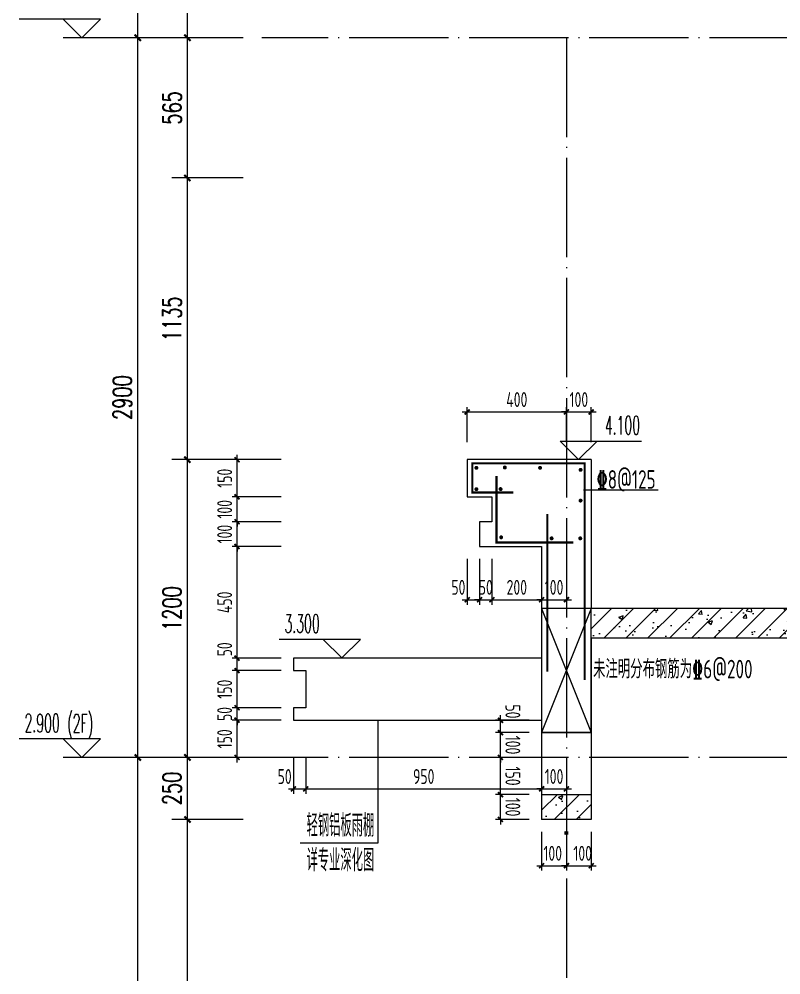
# Model space of a CAD drawing. Extents: x -1712635 to -854203, y -534641 to -21985.
# Drawn here: x -909142 to -906073, y -161867 to -158015 of the extents above; entities that cross this region are included whole.
import ezdxf

# ---------------------------------------------------------------- set-up
doc = ezdxf.new("R2010")
doc.units = 0
doc.header["$LTSCALE"] = 1000
doc.linetypes.add('DOTE', pattern=[2.42, 2, -0.2, 0.02, -0.2])
doc.layers.get('0').update_dxf_attribs({"linetype": 'CONTINUOUS'})
doc.layers.get('Defpoints').update_dxf_attribs({"linetype": 'CONTINUOUS'})
for name, color, linetype in [('DIM', 2, 'CONTINUOUS'), ('DIM_ELEV', 3, 'CONTINUOUS'), ('DIM_IDEN', 67, 'CONTINUOUS'), ('PUB_DIM', 3, 'CONTINUOUS'), ('PUB_TEXT', 2, 'CONTINUOUS'), ('REIN', 6, 'CONTINUOUS'), ('S-大样-砼线', 7, 'CONTINUOUS'), ('S-引出线', 40, 'CONTINUOUS'), ('TEXT', 2, 'CONTINUOUS'), ('WALL', 2, 'CONTINUOUS')]:
    doc.layers.add(name, color=color, linetype=linetype)
for name, color, linetype, lineweight in [('DOTE', 19, 'DOTE', 9), ('PUB_HATCH', 8, 'CONTINUOUS', 9), ('立面-普通轮廓', 7, 'CONTINUOUS', 18), ('细细', 250, 'CONTINUOUS', 0)]:
    doc.layers.add(name, color=color, linetype=linetype, lineweight=lineweight)
doc.styles.add('_TCH_DIM', font='SIMPLEX.shx', dxfattribs={"width": 0.7, "bigfont": 'GBCBIG.shx'})
doc.styles.add('_TCH_DIM_T3', font='SIMPLEX', dxfattribs={"width": 0.705882, "bigfont": 'GBCBIG'})
doc.styles.add('DIM_FONT_T3', font='SIMPLEX', dxfattribs={"width": 0.705882, "bigfont": 'GBCBIG'})
doc.styles.add('TSSD_DIMENSION', font='Tssdeng.shx', dxfattribs={"width": 0.7, "bigfont": 'tssdchn.shx'})
doc.styles.add('TSSD_REIN', font='tssdeng.shx', dxfattribs={"width": 0.7, "height": 300, "bigfont": 'tssdchn.shx'})
doc.dimstyles.new('_TCH_ARCH&&25', dxfattribs={"dimtxt": 74.375, "dimasz": 25, "dimexe": 62.5, "dimexo": 75, "dimgap": 25, "dimtad": 1, "dimdec": 0, "dimzin": 0, "dimdsep": 46, "dimtxsty": '_TCH_DIM_T3', "dimblk": 'ARCHTICK', "dimcen": 0.09, "dimclrt": 7, "dimazin": 0, "dimtfac": 1, "dimtdec": 0, "dimtix": 1, "dimtmove": 2, "dimatfit": 3, "dimldrblk": 'ARCHTICK', "dimfxl": 0, "dimtolj": 1, "dimtzin": 0, "dimarcsym": 0})
doc.dimstyles.new('TSSD_20_20', dxfattribs={"dimtxt": 60, "dimasz": 20, "dimexe": 20, "dimexo": 50, "dimgap": 20, "dimtad": 1, "dimdec": 0, "dimzin": 0, "dimdsep": 46, "dimtxsty": 'TSSD_DIMENSION', "dimblk": 'ARCHTICK', "dimblk1": 'ARCHTICK', "dimblk2": 'ARCHTICK', "dimcen": 0, "dimdle": 20, "dimclrt": 7, "dimadec": 0, "dimazin": 0, "dimtfac": 1, "dimtdec": 0, "dimtix": 1, "dimtmove": 2, "dimatfit": 3, "dimfxl": 0, "dimtolj": 1, "dimtzin": 0, "dimarcsym": 0})
pattern_1 = [(45, (-1569657.01, 4552.52), (-44.194174, 44.194174), []), (50, (-1569657.01, 4552.52), (179.315046, -15.688034), [18.75, -206.25]), (355, (-1569657.01, 4552.52), (-34.687833, 188.048033), [15, -165]), (100.4514, (-1569642.07, 4551.21), (144.627345, 172.359886), [15.935047, -175.28553]), (46.1842, (-1569657, 4602.52), (266.81026, -41.379754), [28.125, -309.375]), (96.6356, (-1569634.78, 4599.07), (233.66568, 243.52947), [23.90257, -262.92825]), (351.1842, (-1569657, 4602.52), (233.66549, 243.52965), [22.5, -247.5]), (21, (-1569632.01, 4590.02), (149.226763, -100.654723), [18.75, -206.25]), (326, (-1569632.01, 4590.02), (60.828833, 181.28751), [15, -165]), (71.4514, (-1569619.58, 4581.63), (210.055657, 80.632624), [15.935047, -175.28553]), (37.5, (-1569657.01, 4552.52), (3.039964, 83.2234635), [0, -163, 0, -167.5, 0, -165.625]), (7.5, (-1569657.01, 4552.52), (65.767384, 98.602928), [0, -95.5, 0, -159.25, 0, -63.125]), (327.5, (-1569712.76, 4552.52), (133.455609, -5.638718), [0, -62.5, 0, -195, 0, -258.75]), (317.5, (-1569737.76, 4552.52), (145.796542, 25.026246), [0, -81.25, 0, -129.5, 0, -183.75])]

# ---------------------------------------------------------------- blocks, each defined once
blk = doc.blocks.new('_ArchTick')
at = {"color": 0, "const_width": 0.35}
blk.add_lwpolyline([(-0.5, -0.5), (0.5, 0.5)], dxfattribs=at)
blk = doc.blocks.new('*D2814')
at = {"layer": 'Defpoints', "color": 0}
for p in [(-908463.7, -161240.5), (-908163.7, -161240.5), (-908163.7, -163890.5)]:
    blk.add_point(p, dxfattribs=at)
at = {"layer": 'PUB_DIM', "color": 0, "lineweight": -2}
for p, q in [((-908238.7, -161240.5), (-908526.2, -161240.5)), ((-908463.7, -163890.5), (-908463.7, -161240.5)), ((-908238.7, -163890.5), (-908526.2, -163890.5))]:
    blk.add_line(p, q, dxfattribs=at)
at = {"layer": 'PUB_DIM', "color": 0, "lineweight": -2, "xscale": 25, "yscale": 25, "zscale": 25}
for p, rotation in [((-908463.7, -161240.5), 90), ((-908463.7, -163890.5), 270)]:
    blk.add_blockref('_ArchTick', p, dxfattribs=dict(at, rotation=rotation))
at = {"layer": 'PUB_DIM', "color": 7, "insert": (-908525.9, -162565.5), "char_height": 74.38, "attachment_point": 5, "rotation": 90, "style": '_TCH_DIM_T3'}
blk.add_mtext('\\A1;2650', dxfattribs=at)
blk = doc.blocks.new('*D2816')
at = {"layer": 'Defpoints', "color": 0}
for p in [(-908663.7, -160990.5), (-908163.7, -160990.5), (-908163.7, -163890.5)]:
    blk.add_point(p, dxfattribs=at)
at = {"layer": 'PUB_DIM', "color": 0, "lineweight": -2}
for p, q in [((-908238.7, -160990.5), (-908726.2, -160990.5)), ((-908663.7, -163890.5), (-908663.7, -160990.5)), ((-908238.7, -163890.5), (-908726.2, -163890.5))]:
    blk.add_line(p, q, dxfattribs=at)
at = {"layer": 'PUB_DIM', "color": 0, "lineweight": -2, "xscale": 25, "yscale": 25, "zscale": 25}
for p, rotation in [((-908663.7, -160990.5), 90), ((-908663.7, -163890.5), 270)]:
    blk.add_blockref('_ArchTick', p, dxfattribs=dict(at, rotation=rotation))
at = {"layer": 'PUB_DIM', "color": 7, "insert": (-908725.9, -162440.5), "char_height": 74.38, "attachment_point": 5, "rotation": 90, "style": '_TCH_DIM_T3'}
blk.add_mtext('\\A1;2900', dxfattribs=at)
blk = doc.blocks.new('*D3404')
at = {"layer": 'Defpoints', "color": 0}
for p in [(-906936.7, -159598.4), (-907336.7, -159770.5), (-906936.7, -159770.5)]:
    blk.add_point(p, dxfattribs=at)
at = {"layer": 'DIM', "color": 0, "lineweight": -2}
for p, q in [((-907336.7, -159720.5), (-907336.7, -159578.4)), ((-906936.7, -159720.5), (-906936.7, -159578.4)), ((-907356.7, -159598.4), (-906916.7, -159598.4))]:
    blk.add_line(p, q, dxfattribs=at)
at = {"layer": 'DIM', "color": 0, "lineweight": -2, "xscale": 20, "yscale": 20, "zscale": 20, "rotation": 180}
blk.add_blockref('_ArchTick', (-907336.7, -159598.4), dxfattribs=at)
at = {"layer": 'DIM', "color": 0, "lineweight": -2, "xscale": 20, "yscale": 20, "zscale": 20}
blk.add_blockref('_ArchTick', (-906936.7, -159598.4), dxfattribs=at)
at = {"layer": 'DIM', "color": 7, "insert": (-907136.7, -159548.4), "char_height": 60, "attachment_point": 5, "style": 'TSSD_DIMENSION'}
blk.add_mtext('\\A1;400', dxfattribs=at)
blk = doc.blocks.new('*D3405')
at = {"layer": 'Defpoints', "color": 0}
for p in [(-906836.9, -159598.4), (-906936.7, -159770.5), (-906836.9, -159770.5)]:
    blk.add_point(p, dxfattribs=at)
at = {"layer": 'DIM', "color": 0, "lineweight": -2}
for p, q in [((-906936.7, -159720.5), (-906936.7, -159578.4)), ((-906836.9, -159720.5), (-906836.9, -159578.4)), ((-906936.7, -159598.4), (-906956.7, -159598.4)), ((-906936.7, -159598.4), (-906836.9, -159598.4)), ((-906836.9, -159598.4), (-906816.9, -159598.4))]:
    blk.add_line(p, q, dxfattribs=at)
at = {"layer": 'DIM', "color": 0, "lineweight": -2, "xscale": 20, "yscale": 20, "zscale": 20}
blk.add_blockref('_ArchTick', (-906936.7, -159598.4), dxfattribs=at)
at = {"layer": 'DIM', "color": 0, "lineweight": -2, "xscale": 20, "yscale": 20, "zscale": 20, "rotation": 180}
blk.add_blockref('_ArchTick', (-906836.9, -159598.4), dxfattribs=at)
at = {"layer": 'DIM', "color": 7, "insert": (-906886.8, -159548.4), "char_height": 60, "attachment_point": 5, "style": 'TSSD_DIMENSION'}
blk.add_mtext('\\A1;100', dxfattribs=at)
blk = doc.blocks.new('*D3406')
at = {"layer": 'Defpoints', "color": 0}
for p in [(-907036.7, -161240.5), (-906936.7, -161240.5), (-906936.7, -161426.7)]:
    blk.add_point(p, dxfattribs=at)
at = {"layer": 'DIM', "color": 0, "lineweight": -2}
for p, q in [((-907036.7, -161290.5), (-907036.7, -161446.7)), ((-906936.7, -161290.5), (-906936.7, -161446.7)), ((-907056.7, -161426.7), (-906916.7, -161426.7))]:
    blk.add_line(p, q, dxfattribs=at)
at = {"layer": 'DIM', "color": 0, "lineweight": -2, "xscale": 20, "yscale": 20, "zscale": 20}
for p, rotation in [((-907036.7, -161426.7), 180.0003565256102), ((-906936.7, -161426.7), 0.0003565256101799532)]:
    blk.add_blockref('_ArchTick', p, dxfattribs=dict(at, rotation=rotation))
at = {"layer": 'DIM', "color": 7, "insert": (-906992.1, -161376.7), "char_height": 60, "attachment_point": 5, "rotation": 0.0004, "style": 'TSSD_DIMENSION'}
blk.add_mtext('\\A1;100', dxfattribs=at)
blk = doc.blocks.new('*D3407')
at = {"layer": 'Defpoints', "color": 0}
for p in [(-906936.7, -161240.5), (-906836.7, -161240.5), (-906836.7, -161426.7)]:
    blk.add_point(p, dxfattribs=at)
at = {"layer": 'DIM', "color": 0, "lineweight": -2}
for p, q in [((-906936.7, -161290.5), (-906936.7, -161446.7)), ((-906836.7, -161290.5), (-906836.7, -161446.7)), ((-906936.7, -161426.7), (-906956.7, -161426.7)), ((-906936.7, -161426.7), (-906836.7, -161426.7)), ((-906836.7, -161426.7), (-906816.7, -161426.7))]:
    blk.add_line(p, q, dxfattribs=at)
at = {"layer": 'DIM', "color": 0, "lineweight": -2, "xscale": 20, "yscale": 20, "zscale": 20}
for p, rotation in [((-906936.7, -161426.7), 0.0003565255952064916), ((-906836.7, -161426.7), 180.0003565255953)]:
    blk.add_blockref('_ArchTick', p, dxfattribs=dict(at, rotation=rotation))
at = {"layer": 'DIM', "color": 7, "insert": (-906871.4, -161376.7), "char_height": 60, "attachment_point": 5, "rotation": 0.0004, "style": 'TSSD_DIMENSION'}
blk.add_mtext('\\A1;100', dxfattribs=at)
blk = doc.blocks.new('*D3408')
at = {"layer": 'Defpoints', "color": 0}
for p in [(-908036.7, -160940.7), (-907986.7, -160940.7), (-907986.7, -161117.4)]:
    blk.add_point(p, dxfattribs=at)
at = {"layer": 'DIM', "color": 0, "lineweight": -2}
for p, q in [((-908036.7, -160990.7), (-908036.7, -161137.4)), ((-907986.7, -160990.7), (-907986.7, -161137.4)), ((-908056.7, -161117.4), (-907966.7, -161117.4))]:
    blk.add_line(p, q, dxfattribs=at)
at = {"layer": 'DIM', "color": 0, "lineweight": -2, "xscale": 20, "yscale": 20, "zscale": 20}
for p, rotation in [((-908036.7, -161117.4), 180.0082805803449), ((-907986.7, -161117.4), 0.008280580344901943)]:
    blk.add_blockref('_ArchTick', p, dxfattribs=dict(at, rotation=rotation))
at = {"layer": 'DIM', "color": 7, "insert": (-908072.1, -161067.4), "char_height": 60, "attachment_point": 5, "rotation": 0.0083, "style": 'TSSD_DIMENSION'}
blk.add_mtext('\\A1;50', dxfattribs=at)
blk = doc.blocks.new('*D3409')
at = {"layer": 'Defpoints', "color": 0}
for p in [(-907986.7, -160940.7), (-907036.7, -160940.5), (-907036.7, -161117.2)]:
    blk.add_point(p, dxfattribs=at)
at = {"layer": 'DIM', "color": 0, "lineweight": -2}
for p, q in [((-907986.7, -160990.7), (-907986.7, -161137.4)), ((-907036.7, -160990.5), (-907036.7, -161137.2)), ((-908006.7, -161117.4), (-907016.7, -161117.2))]:
    blk.add_line(p, q, dxfattribs=at)
at = {"layer": 'DIM', "color": 0, "lineweight": -2, "xscale": 20, "yscale": 20, "zscale": 20}
for p, rotation in [((-907986.7, -161117.4), 180.008280580344), ((-907036.7, -161117.2), 0.008280580343985943)]:
    blk.add_blockref('_ArchTick', p, dxfattribs=dict(at, rotation=rotation))
at = {"layer": 'DIM', "color": 7, "insert": (-907511.7, -161067.3), "char_height": 60, "attachment_point": 5, "rotation": 0.0083, "style": 'TSSD_DIMENSION'}
blk.add_mtext('\\A1;950', dxfattribs=at)
blk = doc.blocks.new('*D3410')
at = {"layer": 'Defpoints', "color": 0}
for p in [(-907036.7, -160940.5), (-906936.7, -160940.5), (-906936.6, -161117.2)]:
    blk.add_point(p, dxfattribs=at)
at = {"layer": 'DIM', "color": 0, "lineweight": -2}
for p, q in [((-907036.7, -160990.5), (-907036.7, -161137.2)), ((-906936.7, -160990.5), (-906936.6, -161137.2)), ((-907036.7, -161117.2), (-907056.7, -161117.2)), ((-907036.7, -161117.2), (-906936.6, -161117.2)), ((-906936.6, -161117.2), (-906916.6, -161117.2))]:
    blk.add_line(p, q, dxfattribs=at)
at = {"layer": 'DIM', "color": 0, "lineweight": -2, "xscale": 20, "yscale": 20, "zscale": 20}
for p, rotation in [((-907036.7, -161117.2), 0.008280580347808097), ((-906936.6, -161117.2), 180.0082805803478)]:
    blk.add_blockref('_ArchTick', p, dxfattribs=dict(at, rotation=rotation))
at = {"layer": 'DIM', "color": 7, "insert": (-906986.7, -161067.2), "char_height": 60, "attachment_point": 5, "rotation": 0.0083, "style": 'TSSD_DIMENSION'}
blk.add_mtext('\\A1;100', dxfattribs=at)
blk = doc.blocks.new('*D3411')
at = {"layer": 'Defpoints', "color": 0}
for p in [(-907202.6, -161140.4), (-907036.7, -161140.4), (-907036.7, -161240.5)]:
    blk.add_point(p, dxfattribs=at)
at = {"layer": 'DIM', "color": 0, "lineweight": -2}
for p, q in [((-907202.6, -161140.4), (-907202.6, -161120.4)), ((-907086.7, -161140.4), (-907222.6, -161140.4)), ((-907202.6, -161240.5), (-907202.6, -161140.4)), ((-907086.7, -161240.5), (-907222.6, -161240.5)), ((-907202.6, -161240.5), (-907202.6, -161260.5))]:
    blk.add_line(p, q, dxfattribs=at)
at = {"layer": 'DIM', "color": 0, "lineweight": -2, "xscale": 20, "yscale": 20, "zscale": 20}
for p, rotation in [((-907202.6, -161140.4), 270.0004298410356), ((-907202.6, -161240.5), 90.00042984103558)]:
    blk.add_blockref('_ArchTick', p, dxfattribs=dict(at, rotation=rotation))
at = {"layer": 'DIM', "color": 7, "insert": (-907152.6, -161190.5), "char_height": 60, "attachment_point": 5, "rotation": 270.0004, "style": 'TSSD_DIMENSION'}
blk.add_mtext('\\A1;100', dxfattribs=at)
blk = doc.blocks.new('*D3412')
at = {"layer": 'Defpoints', "color": 0}
for p in [(-907202.6, -160990.5), (-907036.7, -160990.5), (-907036.7, -161140.4)]:
    blk.add_point(p, dxfattribs=at)
at = {"layer": 'DIM', "color": 0, "lineweight": -2}
for p, q in [((-907202.6, -161160.4), (-907202.6, -160970.5)), ((-907086.7, -160990.5), (-907222.6, -160990.5)), ((-907086.7, -161140.4), (-907222.6, -161140.4))]:
    blk.add_line(p, q, dxfattribs=at)
at = {"layer": 'DIM', "color": 0, "lineweight": -2, "xscale": 20, "yscale": 20, "zscale": 20}
for p, rotation in [((-907202.6, -160990.5), 90.00050334903649), ((-907202.6, -161140.4), 270.0005033490365)]:
    blk.add_blockref('_ArchTick', p, dxfattribs=dict(at, rotation=rotation))
at = {"layer": 'DIM', "color": 7, "insert": (-907152.6, -161065.5), "char_height": 60, "attachment_point": 5, "rotation": 270.0005, "style": 'TSSD_DIMENSION'}
blk.add_mtext('\\A1;150', dxfattribs=at)
blk = doc.blocks.new('*D3413')
at = {"layer": 'Defpoints', "color": 0}
for p in [(-907202.6, -160890.4), (-907036.7, -160890.4), (-907036.7, -160990.5)]:
    blk.add_point(p, dxfattribs=at)
at = {"layer": 'DIM', "color": 0, "lineweight": -2}
for p, q in [((-907086.7, -160890.4), (-907222.6, -160890.4)), ((-907202.6, -160890.4), (-907202.6, -160870.4)), ((-907202.6, -160990.5), (-907202.6, -160890.4)), ((-907086.7, -160990.5), (-907222.6, -160990.5)), ((-907202.6, -160990.5), (-907202.6, -161010.5))]:
    blk.add_line(p, q, dxfattribs=at)
at = {"layer": 'DIM', "color": 0, "lineweight": -2, "xscale": 20, "yscale": 20, "zscale": 20}
for p, rotation in [((-907202.6, -160890.4), 270.0005033489296), ((-907202.6, -160990.5), 90.00050334892961)]:
    blk.add_blockref('_ArchTick', p, dxfattribs=dict(at, rotation=rotation))
at = {"layer": 'DIM', "color": 7, "insert": (-907152.6, -160940.5), "char_height": 60, "attachment_point": 5, "rotation": 270.0005, "style": 'TSSD_DIMENSION'}
blk.add_mtext('\\A1;100', dxfattribs=at)
blk = doc.blocks.new('*D3414')
at = {"layer": 'Defpoints', "color": 0}
for p in [(-907202.6, -160840.6), (-907036.7, -160840.6), (-907036.7, -160890.4)]:
    blk.add_point(p, dxfattribs=at)
at = {"layer": 'DIM', "color": 0, "lineweight": -2}
for p, q in [((-907202.6, -160910.4), (-907202.6, -160820.6)), ((-907086.7, -160840.6), (-907222.6, -160840.6)), ((-907086.7, -160890.4), (-907222.6, -160890.4))]:
    blk.add_line(p, q, dxfattribs=at)
at = {"layer": 'DIM', "color": 0, "lineweight": -2, "xscale": 20, "yscale": 20, "zscale": 20}
for p, rotation in [((-907202.6, -160840.6), 90.00050334908576), ((-907202.6, -160890.4), 270.0005033490858)]:
    blk.add_blockref('_ArchTick', p, dxfattribs=dict(at, rotation=rotation))
at = {"layer": 'DIM', "color": 7, "insert": (-907152.6, -160805.2), "char_height": 60, "attachment_point": 5, "rotation": 270.0005, "style": 'TSSD_DIMENSION'}
blk.add_mtext('\\A1;50', dxfattribs=at)
blk = doc.blocks.new('*D3415')
at = {"layer": 'Defpoints', "color": 0}
for p in [(-907336.7, -160140.5), (-907286.7, -160140.5), (-907286.7, -160355)]:
    blk.add_point(p, dxfattribs=at)
at = {"layer": 'DIM', "color": 0, "lineweight": -2}
for p, q in [((-907336.7, -160190.5), (-907336.7, -160375)), ((-907286.7, -160190.5), (-907286.7, -160375)), ((-907356.7, -160355), (-907266.7, -160355))]:
    blk.add_line(p, q, dxfattribs=at)
at = {"layer": 'DIM', "color": 0, "lineweight": -2, "xscale": 20, "yscale": 20, "zscale": 20, "rotation": 180}
blk.add_blockref('_ArchTick', (-907336.7, -160355), dxfattribs=at)
at = {"layer": 'DIM', "color": 0, "lineweight": -2, "xscale": 20, "yscale": 20, "zscale": 20}
blk.add_blockref('_ArchTick', (-907286.7, -160355), dxfattribs=at)
at = {"layer": 'DIM', "color": 7, "insert": (-907372.2, -160305), "char_height": 60, "attachment_point": 5, "style": 'TSSD_DIMENSION'}
blk.add_mtext('\\A1;50', dxfattribs=at)
blk = doc.blocks.new('*D3416')
at = {"layer": 'Defpoints', "color": 0}
for p in [(-907286.7, -160140.5), (-907236.7, -160140.5), (-907236.7, -160355)]:
    blk.add_point(p, dxfattribs=at)
at = {"layer": 'DIM', "color": 0, "lineweight": -2}
for p, q in [((-907286.7, -160190.5), (-907286.7, -160375)), ((-907236.7, -160190.5), (-907236.7, -160375)), ((-907286.7, -160355), (-907306.7, -160355)), ((-907286.7, -160355), (-907236.7, -160355)), ((-907236.7, -160355), (-907216.7, -160355))]:
    blk.add_line(p, q, dxfattribs=at)
at = {"layer": 'DIM', "color": 0, "lineweight": -2, "xscale": 20, "yscale": 20, "zscale": 20}
blk.add_blockref('_ArchTick', (-907286.7, -160355), dxfattribs=at)
at = {"layer": 'DIM', "color": 0, "lineweight": -2, "xscale": 20, "yscale": 20, "zscale": 20, "rotation": 180}
blk.add_blockref('_ArchTick', (-907236.7, -160355), dxfattribs=at)
at = {"layer": 'DIM', "color": 7, "insert": (-907261.7, -160305), "char_height": 60, "attachment_point": 5, "style": 'TSSD_DIMENSION'}
blk.add_mtext('\\A1;50', dxfattribs=at)
blk = doc.blocks.new('*D3417')
at = {"layer": 'Defpoints', "color": 0}
for p in [(-907236.7, -160140.5), (-907036.7, -160140.5), (-907036.7, -160355)]:
    blk.add_point(p, dxfattribs=at)
at = {"layer": 'DIM', "color": 0, "lineweight": -2}
for p, q in [((-907236.7, -160190.5), (-907236.7, -160375)), ((-907036.7, -160190.5), (-907036.7, -160375)), ((-907256.7, -160355), (-907016.7, -160355))]:
    blk.add_line(p, q, dxfattribs=at)
at = {"layer": 'DIM', "color": 0, "lineweight": -2, "xscale": 20, "yscale": 20, "zscale": 20, "rotation": 180}
blk.add_blockref('_ArchTick', (-907236.7, -160355), dxfattribs=at)
at = {"layer": 'DIM', "color": 0, "lineweight": -2, "xscale": 20, "yscale": 20, "zscale": 20}
blk.add_blockref('_ArchTick', (-907036.7, -160355), dxfattribs=at)
at = {"layer": 'DIM', "color": 7, "insert": (-907136.7, -160305), "char_height": 60, "attachment_point": 5, "style": 'TSSD_DIMENSION'}
blk.add_mtext('\\A1;200', dxfattribs=at)
blk = doc.blocks.new('*D3418')
at = {"layer": 'Defpoints', "color": 0}
for p in [(-907036.7, -160140.5), (-906936.7, -160140.5), (-906936.7, -160355)]:
    blk.add_point(p, dxfattribs=at)
at = {"layer": 'DIM', "color": 0, "lineweight": -2}
for p, q in [((-907036.7, -160190.5), (-907036.7, -160375)), ((-906936.7, -160190.5), (-906936.7, -160375)), ((-907036.7, -160355), (-907056.7, -160355)), ((-907036.7, -160355), (-906936.7, -160355)), ((-906936.7, -160355), (-906916.7, -160355))]:
    blk.add_line(p, q, dxfattribs=at)
at = {"layer": 'DIM', "color": 0, "lineweight": -2, "xscale": 20, "yscale": 20, "zscale": 20}
blk.add_blockref('_ArchTick', (-907036.7, -160355), dxfattribs=at)
at = {"layer": 'DIM', "color": 0, "lineweight": -2, "xscale": 20, "yscale": 20, "zscale": 20, "rotation": 180}
blk.add_blockref('_ArchTick', (-906936.7, -160355), dxfattribs=at)
at = {"layer": 'DIM', "color": 7, "insert": (-906986.7, -160305), "char_height": 60, "attachment_point": 5, "style": 'TSSD_DIMENSION'}
blk.add_mtext('\\A1;100', dxfattribs=at)
blk = doc.blocks.new('*D3419')
at = {"layer": 'Defpoints', "color": 0}
for p in [(-908263.7, -160840.5), (-908036.7, -160840.5), (-908036.7, -160990.5)]:
    blk.add_point(p, dxfattribs=at)
at = {"layer": 'DIM', "color": 0, "lineweight": -2}
for p, q in [((-908263.7, -161010.5), (-908263.7, -160820.5)), ((-908086.7, -160840.5), (-908283.7, -160840.5)), ((-908086.7, -160990.5), (-908283.7, -160990.5))]:
    blk.add_line(p, q, dxfattribs=at)
at = {"layer": 'DIM', "color": 0, "lineweight": -2, "xscale": 20, "yscale": 20, "zscale": 20}
for p, rotation in [((-908263.7, -160840.5), 90), ((-908263.7, -160990.5), 270)]:
    blk.add_blockref('_ArchTick', p, dxfattribs=dict(at, rotation=rotation))
at = {"layer": 'DIM', "color": 7, "insert": (-908313.7, -160915.5), "char_height": 60, "attachment_point": 5, "rotation": 90, "style": 'TSSD_DIMENSION'}
blk.add_mtext('\\A1;150', dxfattribs=at)
blk = doc.blocks.new('*D3420')
at = {"layer": 'Defpoints', "color": 0}
for p in [(-908263.7, -160790.5), (-908036.7, -160790.5), (-908036.7, -160840.5)]:
    blk.add_point(p, dxfattribs=at)
at = {"layer": 'DIM', "color": 0, "lineweight": -2}
for p, q in [((-908263.7, -160790.5), (-908263.7, -160770.5)), ((-908086.7, -160790.5), (-908283.7, -160790.5)), ((-908263.7, -160840.5), (-908263.7, -160790.5)), ((-908086.7, -160840.5), (-908283.7, -160840.5)), ((-908263.7, -160840.5), (-908263.7, -160860.5))]:
    blk.add_line(p, q, dxfattribs=at)
at = {"layer": 'DIM', "color": 0, "lineweight": -2, "xscale": 20, "yscale": 20, "zscale": 20}
for p, rotation in [((-908263.7, -160790.5), 270), ((-908263.7, -160840.5), 90)]:
    blk.add_blockref('_ArchTick', p, dxfattribs=dict(at, rotation=rotation))
at = {"layer": 'DIM', "color": 7, "insert": (-908313.7, -160815.5), "char_height": 60, "attachment_point": 5, "rotation": 90, "style": 'TSSD_DIMENSION'}
blk.add_mtext('\\A1;50', dxfattribs=at)
blk = doc.blocks.new('*D3421')
at = {"layer": 'Defpoints', "color": 0}
for p in [(-908263.7, -160640.5), (-908036.7, -160640.5), (-908036.7, -160790.5)]:
    blk.add_point(p, dxfattribs=at)
at = {"layer": 'DIM', "color": 0, "lineweight": -2}
for p, q in [((-908263.7, -160810.5), (-908263.7, -160620.5)), ((-908086.7, -160640.5), (-908283.7, -160640.5)), ((-908086.7, -160790.5), (-908283.7, -160790.5))]:
    blk.add_line(p, q, dxfattribs=at)
at = {"layer": 'DIM', "color": 0, "lineweight": -2, "xscale": 20, "yscale": 20, "zscale": 20}
for p, rotation in [((-908263.7, -160640.5), 90), ((-908263.7, -160790.5), 270)]:
    blk.add_blockref('_ArchTick', p, dxfattribs=dict(at, rotation=rotation))
at = {"layer": 'DIM', "color": 7, "insert": (-908313.7, -160715.5), "char_height": 60, "attachment_point": 5, "rotation": 90, "style": 'TSSD_DIMENSION'}
blk.add_mtext('\\A1;150', dxfattribs=at)
blk = doc.blocks.new('*D3422')
at = {"layer": 'Defpoints', "color": 0}
for p in [(-908263.7, -160590.5), (-908036.7, -160590.5), (-908036.7, -160640.5)]:
    blk.add_point(p, dxfattribs=at)
at = {"layer": 'DIM', "color": 0, "lineweight": -2}
for p, q in [((-908086.7, -160590.5), (-908283.7, -160590.5)), ((-908263.7, -160660.5), (-908263.7, -160570.5)), ((-908086.7, -160640.5), (-908283.7, -160640.5))]:
    blk.add_line(p, q, dxfattribs=at)
at = {"layer": 'DIM', "color": 0, "lineweight": -2, "xscale": 20, "yscale": 20, "zscale": 20}
for p, rotation in [((-908263.7, -160590.5), 90), ((-908263.7, -160640.5), 270)]:
    blk.add_blockref('_ArchTick', p, dxfattribs=dict(at, rotation=rotation))
at = {"layer": 'DIM', "color": 7, "insert": (-908313.7, -160555), "char_height": 60, "attachment_point": 5, "rotation": 90, "style": 'TSSD_DIMENSION'}
blk.add_mtext('\\A1;50', dxfattribs=at)
blk = doc.blocks.new('*D3423')
at = {"layer": 'Defpoints', "color": 0}
for p in [(-908263.7, -160140.5), (-908036.7, -160140.5), (-908036.7, -160590.5)]:
    blk.add_point(p, dxfattribs=at)
at = {"layer": 'DIM', "color": 0, "lineweight": -2}
for p, q in [((-908263.7, -160610.5), (-908263.7, -160120.5)), ((-908086.7, -160140.5), (-908283.7, -160140.5)), ((-908086.7, -160590.5), (-908283.7, -160590.5))]:
    blk.add_line(p, q, dxfattribs=at)
at = {"layer": 'DIM', "color": 0, "lineweight": -2, "xscale": 20, "yscale": 20, "zscale": 20}
for p, rotation in [((-908263.7, -160140.5), 90), ((-908263.7, -160590.5), 270)]:
    blk.add_blockref('_ArchTick', p, dxfattribs=dict(at, rotation=rotation))
at = {"layer": 'DIM', "color": 7, "insert": (-908313.7, -160365.5), "char_height": 60, "attachment_point": 5, "rotation": 90, "style": 'TSSD_DIMENSION'}
blk.add_mtext('\\A1;450', dxfattribs=at)
blk = doc.blocks.new('*D3424')
at = {"layer": 'Defpoints', "color": 0}
for p in [(-908263.7, -160040.5), (-908036.7, -160040.5), (-908036.7, -160140.5)]:
    blk.add_point(p, dxfattribs=at)
at = {"layer": 'DIM', "color": 0, "lineweight": -2}
for p, q in [((-908086.7, -160040.5), (-908283.7, -160040.5)), ((-908263.7, -160040.5), (-908263.7, -160020.5)), ((-908263.7, -160140.5), (-908263.7, -160040.5)), ((-908086.7, -160140.5), (-908283.7, -160140.5)), ((-908263.7, -160140.5), (-908263.7, -160160.5))]:
    blk.add_line(p, q, dxfattribs=at)
at = {"layer": 'DIM', "color": 0, "lineweight": -2, "xscale": 20, "yscale": 20, "zscale": 20}
for p, rotation in [((-908263.7, -160040.5), 270), ((-908263.7, -160140.5), 90)]:
    blk.add_blockref('_ArchTick', p, dxfattribs=dict(at, rotation=rotation))
at = {"layer": 'DIM', "color": 7, "insert": (-908313.7, -160090.5), "char_height": 60, "attachment_point": 5, "rotation": 90, "style": 'TSSD_DIMENSION'}
blk.add_mtext('\\A1;100', dxfattribs=at)
blk = doc.blocks.new('*D3425')
at = {"layer": 'Defpoints', "color": 0}
for p in [(-908263.7, -159940.5), (-908036.7, -159940.5), (-908036.7, -160040.5)]:
    blk.add_point(p, dxfattribs=at)
at = {"layer": 'DIM', "color": 0, "lineweight": -2}
for p, q in [((-908086.7, -159940.5), (-908283.7, -159940.5)), ((-908263.7, -159940.5), (-908263.7, -159920.5)), ((-908263.7, -160040.5), (-908263.7, -159940.5)), ((-908086.7, -160040.5), (-908283.7, -160040.5)), ((-908263.7, -160040.5), (-908263.7, -160060.5))]:
    blk.add_line(p, q, dxfattribs=at)
at = {"layer": 'DIM', "color": 0, "lineweight": -2, "xscale": 20, "yscale": 20, "zscale": 20}
for p, rotation in [((-908263.7, -159940.5), 270), ((-908263.7, -160040.5), 90)]:
    blk.add_blockref('_ArchTick', p, dxfattribs=dict(at, rotation=rotation))
at = {"layer": 'DIM', "color": 7, "insert": (-908313.7, -159990.5), "char_height": 60, "attachment_point": 5, "rotation": 90, "style": 'TSSD_DIMENSION'}
blk.add_mtext('\\A1;100', dxfattribs=at)
blk = doc.blocks.new('*D3426')
at = {"layer": 'Defpoints', "color": 0}
for p in [(-908263.7, -159790.5), (-908036.7, -159790.5), (-908036.7, -159940.5)]:
    blk.add_point(p, dxfattribs=at)
at = {"layer": 'DIM', "color": 0, "lineweight": -2}
for p, q in [((-908263.7, -159960.5), (-908263.7, -159770.5)), ((-908086.7, -159790.5), (-908283.7, -159790.5)), ((-908086.7, -159940.5), (-908283.7, -159940.5))]:
    blk.add_line(p, q, dxfattribs=at)
at = {"layer": 'DIM', "color": 0, "lineweight": -2, "xscale": 20, "yscale": 20, "zscale": 20}
for p, rotation in [((-908263.7, -159790.5), 90), ((-908263.7, -159940.5), 270)]:
    blk.add_blockref('_ArchTick', p, dxfattribs=dict(at, rotation=rotation))
at = {"layer": 'DIM', "color": 7, "insert": (-908313.7, -159865.5), "char_height": 60, "attachment_point": 5, "rotation": 90, "style": 'TSSD_DIMENSION'}
blk.add_mtext('\\A1;150', dxfattribs=at)
blk = doc.blocks.new('*D3440')
at = {"layer": 'Defpoints', "color": 0}
for p in [(-908463.7, -160990.5), (-908163.7, -160990.5), (-908163.7, -161240.5)]:
    blk.add_point(p, dxfattribs=at)
at = {"layer": 'PUB_DIM', "color": 0, "lineweight": -2}
for p, q in [((-908238.7, -160990.5), (-908526.2, -160990.5)), ((-908463.7, -161240.5), (-908463.7, -160990.5)), ((-908238.7, -161240.5), (-908526.2, -161240.5))]:
    blk.add_line(p, q, dxfattribs=at)
at = {"layer": 'PUB_DIM', "color": 0, "lineweight": -2, "xscale": 25, "yscale": 25, "zscale": 25}
for p, rotation in [((-908463.7, -160990.5), 90), ((-908463.7, -161240.5), 270)]:
    blk.add_blockref('_ArchTick', p, dxfattribs=dict(at, rotation=rotation))
at = {"layer": 'PUB_DIM', "color": 7, "insert": (-908525.9, -161115.5), "char_height": 74.38, "attachment_point": 5, "rotation": 90, "style": '_TCH_DIM_T3'}
blk.add_mtext('\\A1;250', dxfattribs=at)
blk = doc.blocks.new('*D3441')
at = {"layer": 'Defpoints', "color": 0}
for p in [(-908463.7, -159790.5), (-908163.7, -159790.5), (-908163.7, -160990.5)]:
    blk.add_point(p, dxfattribs=at)
at = {"layer": 'PUB_DIM', "color": 0, "lineweight": -2}
for p, q in [((-908238.7, -159790.5), (-908526.2, -159790.5)), ((-908463.7, -160990.5), (-908463.7, -159790.5)), ((-908238.7, -160990.5), (-908526.2, -160990.5))]:
    blk.add_line(p, q, dxfattribs=at)
at = {"layer": 'PUB_DIM', "color": 0, "lineweight": -2, "xscale": 25, "yscale": 25, "zscale": 25}
for p, rotation in [((-908463.7, -159790.5), 90), ((-908463.7, -160990.5), 270)]:
    blk.add_blockref('_ArchTick', p, dxfattribs=dict(at, rotation=rotation))
at = {"layer": 'PUB_DIM', "color": 7, "insert": (-908525.9, -160390.5), "char_height": 74.38, "attachment_point": 5, "rotation": 90, "style": '_TCH_DIM_T3'}
blk.add_mtext('\\A1;1200', dxfattribs=at)
blk = doc.blocks.new('*D3442')
at = {"layer": 'Defpoints', "color": 0}
for p in [(-908463.7, -158655.5), (-908163.7, -158655.5), (-908163.7, -159790.5)]:
    blk.add_point(p, dxfattribs=at)
at = {"layer": 'PUB_DIM', "color": 0, "lineweight": -2}
for p, q in [((-908238.7, -158655.5), (-908526.2, -158655.5)), ((-908463.7, -159790.5), (-908463.7, -158655.5)), ((-908238.7, -159790.5), (-908526.2, -159790.5))]:
    blk.add_line(p, q, dxfattribs=at)
at = {"layer": 'PUB_DIM', "color": 0, "lineweight": -2, "xscale": 25, "yscale": 25, "zscale": 25}
for p, rotation in [((-908463.7, -158655.5), 90), ((-908463.7, -159790.5), 270)]:
    blk.add_blockref('_ArchTick', p, dxfattribs=dict(at, rotation=rotation))
at = {"layer": 'PUB_DIM', "color": 7, "insert": (-908525.9, -159223), "char_height": 74.38, "attachment_point": 5, "rotation": 90, "style": '_TCH_DIM_T3'}
blk.add_mtext('\\A1;1135', dxfattribs=at)
blk = doc.blocks.new('*D3443')
at = {"layer": 'Defpoints', "color": 0}
for p in [(-908463.7, -158090.5), (-908163.7, -158090.5), (-908163.7, -158655.5)]:
    blk.add_point(p, dxfattribs=at)
at = {"layer": 'PUB_DIM', "color": 0, "lineweight": -2}
for p, q in [((-908238.7, -158090.5), (-908526.2, -158090.5)), ((-908463.7, -158655.5), (-908463.7, -158090.5)), ((-908238.7, -158655.5), (-908526.2, -158655.5))]:
    blk.add_line(p, q, dxfattribs=at)
at = {"layer": 'PUB_DIM', "color": 0, "lineweight": -2, "xscale": 25, "yscale": 25, "zscale": 25}
for p, rotation in [((-908463.7, -158090.5), 90), ((-908463.7, -158655.5), 270)]:
    blk.add_blockref('_ArchTick', p, dxfattribs=dict(at, rotation=rotation))
at = {"layer": 'PUB_DIM', "color": 7, "insert": (-908525.9, -158373), "char_height": 74.38, "attachment_point": 5, "rotation": 90, "style": '_TCH_DIM_T3'}
blk.add_mtext('\\A1;565', dxfattribs=at)
blk = doc.blocks.new('*D3444')
at = {"layer": 'Defpoints', "color": 0}
for p in [(-908463.7, -157255.5), (-908163.7, -157255.5), (-908163.7, -158090.5)]:
    blk.add_point(p, dxfattribs=at)
at = {"layer": 'PUB_DIM', "color": 0, "lineweight": -2}
for p, q in [((-908238.7, -157255.5), (-908526.2, -157255.5)), ((-908463.7, -158090.5), (-908463.7, -157255.5)), ((-908238.7, -158090.5), (-908526.2, -158090.5))]:
    blk.add_line(p, q, dxfattribs=at)
at = {"layer": 'PUB_DIM', "color": 0, "lineweight": -2, "xscale": 25, "yscale": 25, "zscale": 25}
for p, rotation in [((-908463.7, -157255.5), 90), ((-908463.7, -158090.5), 270)]:
    blk.add_blockref('_ArchTick', p, dxfattribs=dict(at, rotation=rotation))
at = {"layer": 'PUB_DIM', "color": 7, "insert": (-908525.9, -157673), "char_height": 74.38, "attachment_point": 5, "rotation": 90, "style": '_TCH_DIM_T3'}
blk.add_mtext('\\A1;835', dxfattribs=at)
blk = doc.blocks.new('*D3456')
at = {"layer": 'Defpoints', "color": 0}
for p in [(-908663.7, -158090.5), (-908163.7, -158090.5), (-908163.7, -160990.5)]:
    blk.add_point(p, dxfattribs=at)
at = {"layer": 'PUB_DIM', "color": 0, "lineweight": -2}
for p, q in [((-908238.7, -158090.5), (-908726.2, -158090.5)), ((-908663.7, -160990.5), (-908663.7, -158090.5)), ((-908238.7, -160990.5), (-908726.2, -160990.5))]:
    blk.add_line(p, q, dxfattribs=at)
at = {"layer": 'PUB_DIM', "color": 0, "lineweight": -2, "xscale": 25, "yscale": 25, "zscale": 25}
for p, rotation in [((-908663.7, -158090.5), 90), ((-908663.7, -160990.5), 270)]:
    blk.add_blockref('_ArchTick', p, dxfattribs=dict(at, rotation=rotation))
at = {"layer": 'PUB_DIM', "color": 7, "insert": (-908725.9, -159540.5), "char_height": 74.38, "attachment_point": 5, "rotation": 90, "style": '_TCH_DIM_T3'}
blk.add_mtext('\\A1;2900', dxfattribs=at)
blk = doc.blocks.new('*D3457')
at = {"layer": 'Defpoints', "color": 0}
for p in [(-908663.7, -155190.5), (-908163.7, -155190.5), (-908163.7, -158090.5)]:
    blk.add_point(p, dxfattribs=at)
at = {"layer": 'PUB_DIM', "color": 0, "lineweight": -2}
for p, q in [((-908238.7, -155190.5), (-908726.2, -155190.5)), ((-908663.7, -158090.5), (-908663.7, -155190.5)), ((-908238.7, -158090.5), (-908726.2, -158090.5))]:
    blk.add_line(p, q, dxfattribs=at)
at = {"layer": 'PUB_DIM', "color": 0, "lineweight": -2, "xscale": 25, "yscale": 25, "zscale": 25}
for p, rotation in [((-908663.7, -155190.5), 90), ((-908663.7, -158090.5), 270)]:
    blk.add_blockref('_ArchTick', p, dxfattribs=dict(at, rotation=rotation))
at = {"layer": 'PUB_DIM', "color": 7, "insert": (-908725.9, -156640.5), "char_height": 74.38, "attachment_point": 5, "rotation": 90, "style": '_TCH_DIM_T3'}
blk.add_mtext('\\A1;2900', dxfattribs=at)
blk = doc.blocks.new('A$C657E11A4')
at = {"layer": 'REIN', "const_width": 9}
for points in [[(170.1, 967.8), (4.5, 967.8), (4.5, 1085.2), (457.2, 1085.2), (457.2, 212.4)], [(411.8, 766.6), (102.2, 766.6), (102.2, 1034)], [(306.7, 880.7), (306.7, 245.1)]]:
    blk.add_lwpolyline(points, dxfattribs=at)
at = {"layer": 'REIN', "const_width": 8}
for points in [[(16.9, 1067.1, 1), (24.9, 1067.1, 1)], [(131.5, 1068.5, 1), (139.5, 1068.5, 1)], [(273.4, 1067.1, 1), (281.4, 1067.1, 1)], [(436.6, 1059, 1), (444.6, 1059, 1)], [(16.9, 981.1, 1), (24.9, 981.1, 1)], [(114.4, 981.5, 1), (122.4, 981.5, 1)], [(436.6, 935.1, 1), (444.6, 935.1, 1)], [(116.7, 787.1, 1), (124.7, 787.1, 1)], [(319.8, 782.9, 1), (327.8, 782.9, 1)], [(435.3, 782.9, 1), (443.3, 782.9, 1)]]:
    blk.add_lwpolyline(points, format="xyb", close=True, dxfattribs=at)
at = {"layer": 'S-大样-砼线'}
for p, q in [((283.8, 500), (483.8, 0)), ((483.8, 500), (283.8, 0))]:
    blk.add_line(p, q, dxfattribs=at)
blk.add_lwpolyline([(483.8, 500), (283.8, 500), (283.8, 0), (483.8, 0)], close=True, dxfattribs=at)
at = {"layer": 'S-引出线'}
blk.add_line((453, 978.7), (753.2, 978.7), dxfattribs=at)
at = {"layer": 'TEXT', "style": 'TSSD_REIN', "width": 0.7}
for s, p in [('%%1328@125', (505.1, 982.8)), ('未注明分布钢筋为%%1326@200', (491, 218.6))]:
    blk.add_text(s, height=75, rotation=0, dxfattribs=at).set_placement(p)
blk = doc.blocks.new('20210902.15311138')
at = {"layer": 'DOTE', "color": 1, "linetype": 'DOTE', "ltscale": 0.2}
for p, q in [((88329.1, -126345.9), (83221.9, -126345.9)), ((84448.9, -126345.9), (84448.9, -133245.9)), ((88329.1, -129245.9), (83221.9, -129245.9))]:
    blk.add_line(p, q, dxfattribs=at)

msp = doc.modelspace()

# ---------------------------------------------------------------- hatches: boundary and pattern name
at = {"layer": 'PUB_HATCH'}
h = msp.add_hatch(dxfattribs=at)
h.set_pattern_fill('钢筋混凝土', color=256, scale=25, style=0)
h.set_pattern_definition(pattern_1)
h.paths.add_polyline_path([(-903886.73, -160510.52), (-904086.73, -160390.52), (-906836.71, -160390.52), (-906836.67, -160430.52), (-906836.7, -160510.52)])
h = msp.add_hatch(dxfattribs=at)
h.set_pattern_fill('钢筋混凝土', color=256, scale=25, style=0)
h.set_pattern_definition(pattern_1)
h.paths.add_polyline_path([(-907036.71, -161140.52), (-907036.71, -161240.52), (-906836.71, -161240.51), (-906836.71, -161140.52)])
at = {"layer": '细细'}
h = msp.add_hatch(color=256, dxfattribs=at)
edge = h.paths.add_edge_path()
edge.add_line((-906932.26, -161289.01), (-906932.26, -161301.01))
edge.add_arc((-906936.76, -161309.31), 9.44, 61.51755, 118.48245)
edge.add_line((-906941.26, -161301.01), (-906941.26, -161289.01))
edge.add_arc((-906936.76, -161280.72), 9.44, 241.51755, 298.48245)

# ---------------------------------------------------------------- linework, layer by layer
at = {"layer": 'DIM_ELEV'}
for p, q in [((-908813.73, -158015.52), (-909141.73, -158015.52)), ((-908888.73, -158090.52), (-908963.73, -158015.52)), ((-908888.73, -158090.52), (-908813.73, -158015.52)), ((-908463.73, -158090.52), (-908963.73, -158090.52)), ((-906887.58, -159790.47), (-906962.58, -159715.47)), ((-906962.58, -159715.47), (-906634.58, -159715.47)), ((-906887.58, -159790.47), (-906812.58, -159715.47)), ((-907766.48, -160514.59), (-908094.48, -160514.59)), ((-907841.48, -160589.59), (-907916.48, -160514.59)), ((-907841.48, -160589.59), (-907766.48, -160514.59)), ((-908813.73, -160915.52), (-909141.73, -160915.52)), ((-908888.73, -160990.52), (-908963.73, -160915.52)), ((-908888.73, -160990.52), (-908813.73, -160915.52)), ((-908463.73, -160990.52), (-908963.73, -160990.52))]:
    msp.add_line(p, q, dxfattribs=at)
at = {"layer": 'DIM_IDEN'}
for p, q in [((-907696.93, -160840.48), (-907696.93, -161335.64)), ((-907696.93, -161335.64), (-908009.88, -161335.64))]:
    msp.add_line(p, q, dxfattribs=at)
at = {"layer": 'WALL'}
for p, q in [((-907336.74, -159790.46), (-907336.75, -159940.46)), ((-906936.71, -159790.47), (-907336.74, -159790.46)), ((-906836.71, -159790.47), (-906936.71, -159790.47)), ((-906836.71, -159790.47), (-906836.71, -160390.52)), ((-907336.75, -159940.46), (-907236.71, -159940.46)), ((-907236.71, -159940.46), (-907236.71, -160040.47)), ((-907236.71, -160040.47), (-907286.72, -160040.47)), ((-907286.72, -160040.47), (-907286.72, -160140.47)), ((-907286.72, -160140.47), (-907036.71, -160140.47)), ((-907036.71, -160140.47), (-907036.71, -160390.52)), ((-907036.71, -160390.52), (-907036.7, -160890.52)), ((-904086.73, -160390.52), (-906836.71, -160390.52)), ((-903886.73, -160510.52), (-906836.7, -160510.52)), ((-906836.7, -160510.52), (-906836.7, -160890.51)), ((-907036.7, -160890.51), (-907036.71, -161140.51)), ((-906836.7, -160890.51), (-907036.7, -160890.52)), ((-906836.7, -160890.52), (-906836.71, -161140.52)), ((-907036.71, -161140.52), (-907036.71, -161240.52)), ((-906836.71, -161140.52), (-907036.71, -161140.52)), ((-906836.71, -161140.52), (-906836.71, -161240.51)), ((-906836.71, -161240.51), (-907036.71, -161240.52))]:
    msp.add_line(p, q, dxfattribs=at)
at = {"layer": '立面-普通轮廓', "color": 4}
msp.add_lwpolyline([(-907036.7, -160590.48), (-908036.7, -160590.47), (-908036.7, -160640.47), (-907986.7, -160640.47), (-907986.7, -160790.47), (-908036.67, -160790.48), (-908036.67, -160840.48), (-907036.7, -160840.48)], dxfattribs=at)
at = {"layer": '细细'}
msp.add_lwpolyline([(-906932.26, -161289.01), (-906932.26, -161301.01, 0.2538047), (-906941.26, -161301.01), (-906941.26, -161289.01, 0.2538047)], format="xyb", close=True, dxfattribs=at)

# ---------------------------------------------------------------- block references
at = {"layer": 'DOTE'}
msp.add_blockref('20210902.15311138', (-991385.64, -31744.62), dxfattribs=at)
at = {"layer": 'WALL'}
msp.add_blockref('A$C657E11A4', (-907320.46, -160890.59), dxfattribs=at)

# ---------------------------------------------------------------- texts
at = {"layer": 'PUB_TEXT'}
for s, height, style, width, p in [('4.100', 74.375, '_TCH_DIM', 0.494118, (-906782.08, -159689.22)), ('3.300', 74.375, '_TCH_DIM', 0.494118, (-908072.58, -160488.34)), ('2.900', 74.375, '_TCH_DIM', 0.494118, (-909119.83, -160889.27)), ('(2F)', 74.375, '_TCH_DIM', 0.494118, (-908947.68, -160890.49)), ('轻钢铝板雨棚', 89.362, 'DIM_FONT_T3', 0.705882, (-907983.63, -161309.39)), ('详专业深化图', 89.362, 'DIM_FONT_T3', 0.705882, (-907983.63, -161449.39))]:
    msp.add_text(s, height=height, dxfattribs=dict(at, style=style, width=width)).set_placement(p)

# ---------------------------------------------------------------- dimensions: what is measured, and where the dimension line sits
at = {"layer": 'DIM'}
for p1, p2, distance, picture, middle in [((-907336.74, -159770.48), (-906936.71, -159770.48), 172.05, '*D3404', (-907136.73, -159548.43)), ((-906936.71, -159770.48), (-906836.85, -159770.48), 172.05, '*D3405', (-906886.78, -159548.43)), ((-908036.67, -159940.46), (-908036.67, -159790.46), 227.06, '*D3426', (-908313.73, -159865.46)), ((-908036.67, -160040.47), (-908036.67, -159940.46), 227.06, '*D3425', (-908313.73, -159990.46)), ((-908036.67, -160140.47), (-908036.67, -160040.47), 227.06, '*D3424', (-908313.73, -160090.47)), ((-908036.67, -160590.47), (-908036.67, -160140.47), 227.06, '*D3423', (-908313.73, -160365.47)), ((-907286.72, -160140.47), (-907236.69, -160140.47), -214.55, '*D3416', (-907261.71, -160305.01)), ((-907236.69, -160140.47), (-907036.71, -160140.47), -214.55, '*D3417', (-907136.7, -160305.01)), ((-907036.71, -160140.47), (-906936.71, -160140.47), -214.55, '*D3418', (-906986.71, -160305.01)), ((-908036.67, -160790.48), (-908036.67, -160640.47), 227.06, '*D3421', (-908313.73, -160715.47)), ((-908036.67, -160840.48), (-908036.67, -160790.48), 227.06, '*D3420', (-908313.73, -160815.48)), ((-908036.67, -160990.52), (-908036.67, -160840.48), 227.06, '*D3419', (-908313.73, -160915.5)), ((-907036.67, -160990.52), (-907036.67, -160890.38), 165.9, '*D3413', (-907152.57, -160940.45)), ((-907986.69, -160940.67), (-907036.7, -160940.53), -176.69, '*D3409', (-907511.68, -161067.28)), ((-907036.7, -160940.53), (-906936.66, -160940.52), -176.69, '*D3410', (-906986.66, -161067.21)), ((-907036.67, -161140.38), (-907036.67, -160990.52), 165.9, '*D3412', (-907152.56, -161065.45)), ((-907036.66, -161240.52), (-907036.67, -161140.38), 165.9, '*D3411', (-907152.56, -161190.45))]:
    dim = msp.add_aligned_dim(p1=p1, p2=p2, distance=distance, dimstyle='TSSD_20_20', dxfattribs=at)
    dim.commit()
    dim.dimension.update_dxf_attribs({"geometry": picture, "text_midpoint": middle})
for base, p1, p2, angle, picture, middle in [((-907286.72, -160355.01), (-907336.75, -160140.47), (-907286.72, -160140.47), 0, '*D3415', (-907372.21, -160305.01)), ((-908263.73, -160590.47), (-908036.67, -160640.47), (-908036.67, -160590.47), 90, '*D3422', (-908313.73, -160555.01)), ((-907202.57, -160840.65), (-907036.67, -160890.38), (-907036.67, -160840.65), 90.0005, '*D3414', (-907152.57, -160805.18)), ((-907986.67, -161117.35), (-908036.69, -160940.67), (-907986.69, -160940.67), 0.00828, '*D3408', (-908072.14, -161067.37)), ((-906936.71, -161426.69), (-907036.71, -161240.52), (-906936.71, -161240.51), 0.00036, '*D3406', (-906992.07, -161376.69)), ((-906836.7, -161426.69), (-906936.71, -161240.51), (-906836.71, -161240.51), 0.00036, '*D3407', (-906871.35, -161376.69))]:
    dim = msp.add_linear_dim(base=base, p1=p1, p2=p2, angle=angle, dimstyle='TSSD_20_20', dxfattribs=at)
    dim.commit()
    dim.dimension.update_dxf_attribs({"geometry": picture, "text_midpoint": middle, "dimtype": 161})
at = {"layer": 'PUB_DIM'}
for p1, p2, distance, picture, middle in [((-908163.73, -158090.52), (-908163.73, -155190.52), 500, '*D3457', (-908725.91, -156640.52)), ((-908163.73, -158090.52), (-908163.73, -157255.48), 300, '*D3444', (-908525.91, -157673)), ((-908163.73, -160990.52), (-908163.73, -158090.52), 500, '*D3456', (-908725.91, -159540.52)), ((-908163.73, -158655.5), (-908163.73, -158090.52), 300, '*D3443', (-908525.91, -158373.01)), ((-908163.73, -159790.46), (-908163.73, -158655.5), 300, '*D3442', (-908525.91, -159222.98)), ((-908163.73, -160990.52), (-908163.73, -159790.46), 300, '*D3441', (-908525.91, -160390.49)), ((-908163.73, -163890.52), (-908163.73, -160990.52), 500, '*D2816', (-908725.91, -162440.52)), ((-908163.73, -161240.51), (-908163.73, -160990.52), 300, '*D3440', (-908525.91, -161115.51)), ((-908163.73, -163890.52), (-908163.73, -161240.51), 300, '*D2814', (-908525.91, -162565.51))]:
    dim = msp.add_aligned_dim(p1=p1, p2=p2, distance=distance, dimstyle='_TCH_ARCH&&25', dxfattribs=at)
    dim.commit()
    dim.dimension.update_dxf_attribs({"geometry": picture, "text_midpoint": middle})

doc.saveas('drawing.dxf')
